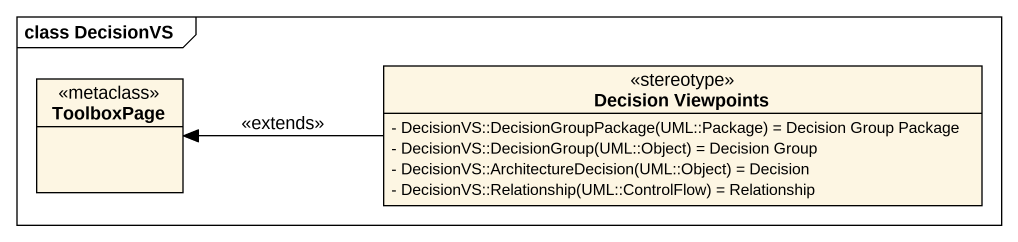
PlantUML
@startuml
mainframe class DecisionVS
hide circle
hide empty members
skinparam classAttributeIconSize 0
class ToolboxPage <<metaclass>>
class "Decision Viewpoints" as Decision_Viewpoints <<stereotype>> {
  {field} - DecisionVS::DecisionGroupPackage(UML::Package) = Decision Group Package
  {field} - DecisionVS::DecisionGroup(UML::Object) = Decision Group
  {field} - DecisionVS::ArchitectureDecision(UML::Object) = Decision
  {field} - DecisionVS::Relationship(UML::ControlFlow) = Relationship
}
Decision_Viewpoints -left-> ToolboxPage : <<extends>>
@enduml
